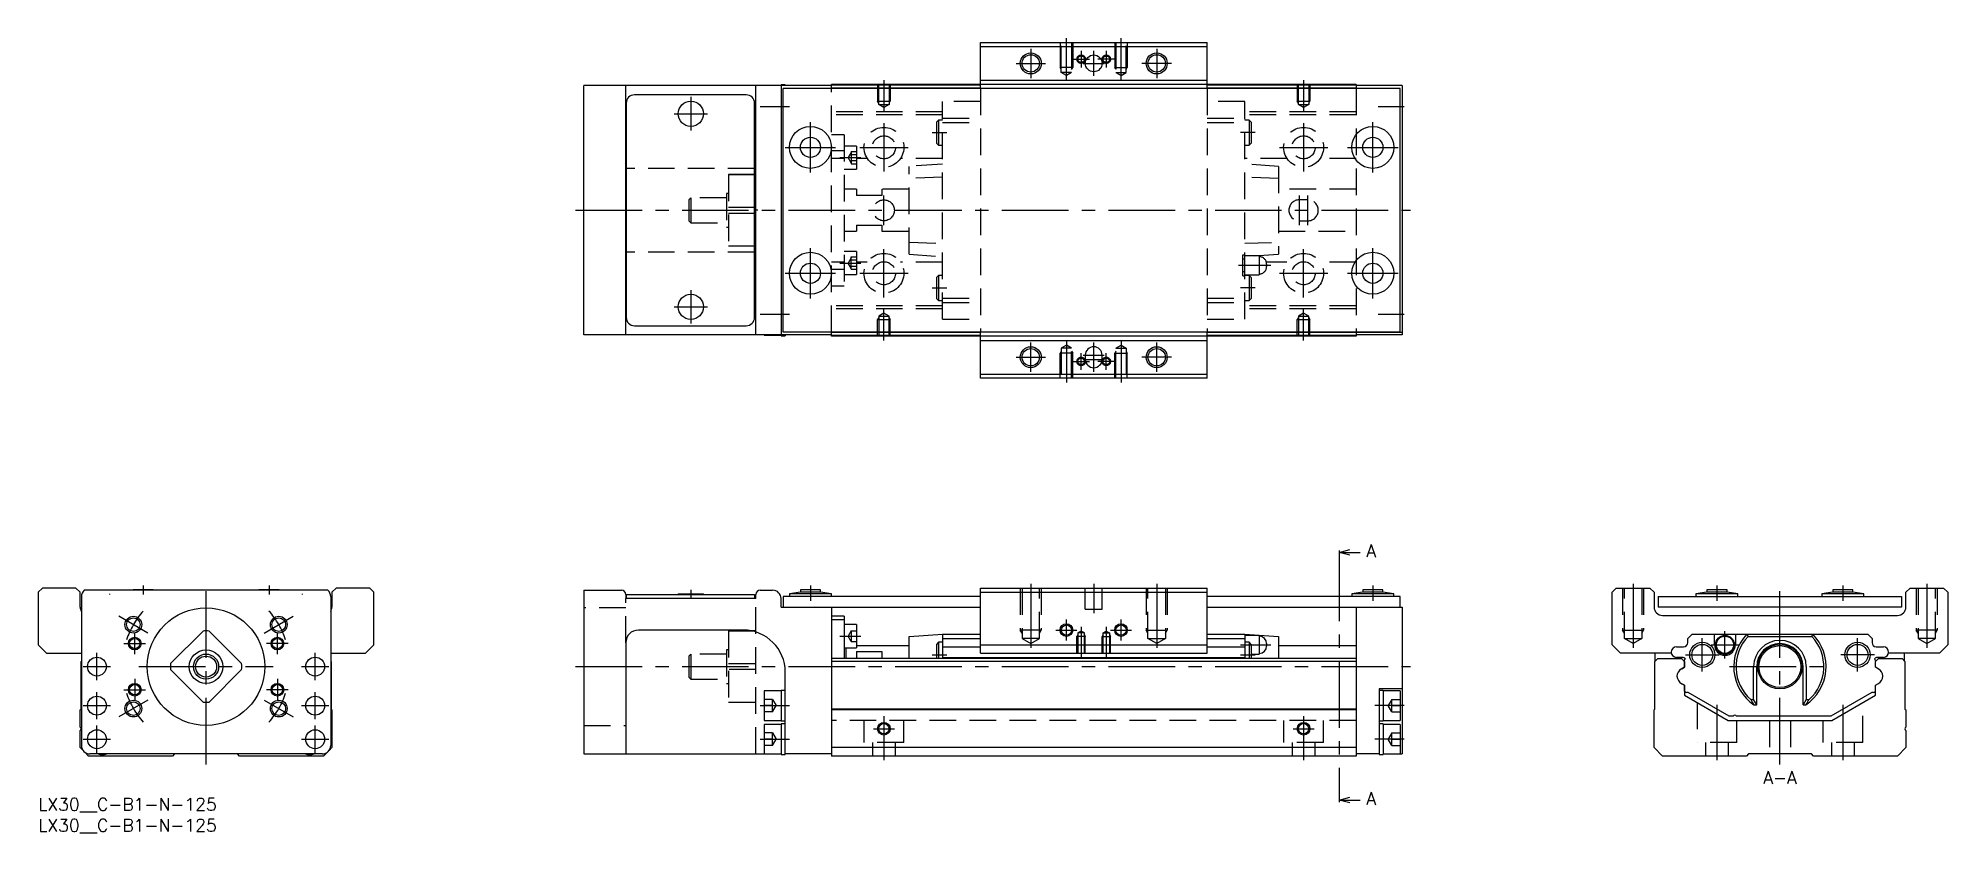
# Model space of a CAD drawing. Extents: x 0 to 455, y -8 to 181.
import ezdxf

# ---------------------------------------------------------------- set-up
doc = ezdxf.new("R2010")
doc.units = 0
doc.header["$LTSCALE"] = 0.5
doc.linetypes.add('CENTER', pattern=[50.8, 31.75, -6.35, 6.35, -6.35])
doc.linetypes.add('DASHED', pattern=[19.05, 12.7, -6.35])
for name, color, linetype in [('MSM_CENTER', 1, 'CENTER'), ('MSM_CONTINUOUS', 7, 'CONTINUOUS'), ('MSM_DASHED', 4, 'DASHED'), ('MSM_NARROW', 5, 'CONTINUOUS'), ('MSM_PART_NUMBER', 7, 'CONTINUOUS')]:
    doc.layers.add(name, color=color, linetype=linetype)
doc.styles.get("Standard").update_dxf_attribs({"font": 'txt.shx', "height": 3, "bigfont": 'bigfont.shx'})

# ---------------------------------------------------------------- blocks, each defined once
blk = doc.blocks.new('*U2')
at = {"layer": 'MSM_PART_NUMBER'}
blk.add_text('LX30__C-B1-N-125', height=3, dxfattribs=at).set_placement((0, -3))
blk = doc.blocks.new('*U3')
at = {"layer": 'MSM_PART_NUMBER'}
blk.add_text('LX30__C-B1-N-125', height=3, dxfattribs=at).set_placement((0, -8))

msp = doc.modelspace()

# ---------------------------------------------------------------- linework, layer by layer
at = {"layer": 'MSM_CENTER'}
for p, q in [((236.5, 178.5), (236.5, 171.5)), ((245, 171.09), (245, 181)), ((248.5, 178), (248.5, 174)), ((251.5, 172), (251.5, 178)), ((254.5, 178), (254.5, 174)), ((258, 171.09), (258, 181)), ((266.5, 178.5), (266.5, 171.5)), ((233, 175), (240, 175)), ((246.5, 176), (250.5, 176)), ((249, 175), (254, 175)), ((256.5, 176), (252.5, 176)), ((270, 175), (263, 175)), ((201.5, 171), (201.5, 163.49)), ((301.5, 171), (301.5, 163.49)), ((155.5, 167), (155.5, 159)), ((172, 164.7), (179, 164.7)), ((319.25, 164.7), (325.5, 164.7)), ((151.5, 163), (159.5, 163)), ((184, 149), (184, 161)), ((201.5, 160.75), (201.5, 149.25)), ((301.5, 160.75), (301.5, 149.25)), ((318, 149), (318, 161)), ((178, 155), (190, 155)), ((195.75, 155), (207.25, 155)), ((213, 158.5), (216.5, 158.5)), ((290, 158.5), (286.5, 158.5)), ((295.75, 155), (307.25, 155)), ((312, 155), (324, 155)), ((191, 152.55), (196, 152.55)), ((201.5, 136.5), (201.5, 143.5)), ((300.5, 136.5), (300.5, 143.5)), ((302.5, 136.5), (302.5, 143.5)), ((128, 140), (327, 140)), ((184, 119), (184, 131)), ((191, 127.44), (196, 127.44)), ((201.5, 119.25), (201.5, 130.75)), ((301.5, 119.25), (301.5, 130.75)), ((318, 119), (318, 131)), ((178, 125), (190, 125)), ((195.75, 125), (207.25, 125)), ((286, 126.9), (293.7, 126.9)), ((295.75, 125), (307.25, 125)), ((312, 125), (324, 125)), ((155.5, 121), (155.5, 113)), ((213, 121.5), (216.5, 121.5)), ((290, 121.5), (286.5, 121.5)), ((151.5, 117), (159.5, 117)), ((172, 115.3), (179, 115.3)), ((201.5, 109), (201.5, 116.51)), ((301.5, 109), (301.5, 116.51)), ((319.25, 115.3), (325.5, 115.3)), ((233, 105), (240, 105)), ((236.5, 101.5), (236.5, 108.5)), ((245, 108.91), (245, 99)), ((248.5, 102), (248.5, 106)), ((249, 105.5), (254, 105.5)), ((251.5, 101.5), (251.5, 108.5)), ((254.5, 102), (254.5, 106)), ((258, 108.91), (258, 99)), ((270, 105), (263, 105)), ((266.5, 101.5), (266.5, 108.5)), ((246.5, 104), (250.5, 104)), ((249, 104.5), (254, 104.5)), ((256.5, 104), (252.5, 104)), ((310.01, 58), (310.01, 0)), ((25, 50.6), (25, 48.5)), ((40, 8), (40, 51.5)), ((55, 50.6), (55, 48.5)), ((184, 50.6), (184, 47)), ((236.5, 51), (236.5, 35.81)), ((251.5, 51), (251.5, 44)), ((266.5, 51), (266.5, 35.81)), ((318, 50.6), (318, 47)), ((380, 51), (380, 35.81)), ((400, 50.6), (400, 47)), ((415, 8), (415, 51.5)), ((430, 50.6), (430, 47)), ((450, 51), (450, 35.81)), ((17, 48.61), (17, 48.5)), ((63, 48.5), (63, 48.61)), ((155.5, 49.6), (155.5, 47.49)), ((26.14, 39.3), (19.22, 43.3)), ((53.86, 39.3), (60.78, 43.3)), ((245, 37.5), (245, 42.5)), ((258, 37.5), (258, 42.5)), ((20.42, 36.8), (25.57, 36.8)), ((23, 34.23), (23, 39.38)), ((59.57, 36.8), (54.42, 36.8)), ((57, 34.23), (57, 39.38)), ((191, 38.55), (196, 38.55)), ((242.5, 40), (247.5, 40)), ((248.5, 40.76), (248.5, 33.5)), ((254.5, 40.76), (254.5, 33.5)), ((255.5, 40), (260.5, 40)), ((286.5, 36.5), (293.7, 36.5)), ((396.5, 30.1), (396.5, 38.1)), ((398.65, 36.5), (405.15, 36.5)), ((401.9, 33.25), (401.9, 39.75)), ((433.5, 30.1), (433.5, 38.1)), ((14, 28.05), (14, 34.55)), ((66, 28.05), (66, 34.55)), ((213, 34.1), (216.5, 34.1)), ((286.5, 34.1), (290, 34.1)), ((392.5, 34.1), (400.5, 34.1)), ((437.5, 34.1), (429.5, 34.1)), ((10.75, 31.3), (17.25, 31.3)), ((23, 28.38), (23, 23.23)), ((24, 31.3), (56, 31.3)), ((57, 28.38), (57, 23.23)), ((62.75, 31.3), (69.25, 31.3)), ((128, 31.3), (327, 31.3)), ((403, 31.3), (427, 31.3)), ((14, 18.75), (14, 25.25)), ((26.14, 23.3), (19.22, 19.3)), ((20.42, 25.8), (25.57, 25.8)), ((53.86, 23.3), (60.78, 19.3)), ((59.57, 25.8), (54.42, 25.8)), ((66, 18.75), (66, 25.25)), ((10.75, 22), (17.25, 22)), ((62.75, 22), (69.25, 22)), ((172, 22), (179, 22)), ((201.5, 19.5), (201.5, 9)), ((301.5, 19.5), (301.5, 9)), ((325.5, 22), (318.5, 22)), ((400, 22.18), (400, 9)), ((430, 22.18), (430, 9)), ((10.75, 14), (17.25, 14)), ((14, 10.75), (14, 17.25)), ((62.75, 14), (69.25, 14)), ((66, 10.75), (66, 17.25)), ((172, 14), (179, 14)), ((199, 16.5), (204, 16.5)), ((299, 16.5), (304, 16.5)), ((325.5, 14), (318.5, 14))]:
    msp.add_line(p, q, dxfattribs=at)
for start, end in [(138.5385, 161.4615), (18.5385, 41.4615), (198.5385, 221.4615), (318.5385, 341.4615)]:
    msp.add_arc((40, 31.3), 20, start, end, dxfattribs=at)
at = {"layer": 'MSM_CONTINUOUS'}
for p, q in [((224.5, 180), (278.5, 180)), ((224.5, 169), (224.5, 180)), ((224.5, 179), (278.5, 179)), ((278.5, 169), (278.5, 180)), ((189, 169.7), (130, 169.7)), ((130, 110.3), (130, 169.7)), ((140, 110.3), (140, 169.7)), ((171, 110.3), (171, 169.7)), ((173, 169.75), (173, 169.7)), ((177, 169.75), (173, 169.75)), ((178, 169.9), (177, 169.9)), ((177, 169.9), (177, 110.1)), ((177.5, 111), (177.5, 169)), ((324.5, 169), (177.5, 169)), ((178, 169.9), (178, 169.7)), ((189, 169), (189, 170)), ((314, 170), (189, 170)), ((224.5, 169.8), (189, 169.8)), ((224.5, 169.1), (189, 169.1)), ((224.5, 171), (278.5, 171)), ((314, 169.8), (278.5, 169.8)), ((314, 169.1), (278.5, 169.1)), ((314, 170), (314, 169)), ((325, 169.7), (314, 169.7)), ((324.5, 111), (324.5, 169)), ((325, 169.7), (325, 110.3)), ((140.1, 165.5), (140.1, 114.5)), ((168.7, 167.5), (142.1, 167.5)), ((170.7, 114.5), (170.7, 165.5)), ((140, 158.2), (140.1, 158.2)), ((170.7, 158.2), (171, 158.2)), ((140.1, 150), (140, 150)), ((171, 150), (170.7, 150)), ((171, 148.5), (170.7, 148.5)), ((171, 148.47), (170.7, 148.47)), ((170.7, 140.72), (171, 140.72)), ((171, 139.28), (170.7, 139.28)), ((140.1, 130), (140, 130)), ((171, 131.53), (170.7, 131.53)), ((171, 131.5), (170.7, 131.5)), ((171, 130), (170.7, 130)), ((140.1, 121.8), (140, 121.8)), ((171, 121.8), (170.7, 121.8)), ((189, 110.3), (130, 110.3)), ((142.1, 112.5), (168.7, 112.5)), ((173, 110.3), (173, 110.25)), ((173, 110.25), (177, 110.25)), ((177, 110.1), (178, 110.1)), ((324.5, 111), (177.5, 111)), ((178, 110.3), (178, 110.1)), ((189, 110), (189, 111)), ((224.5, 110.9), (189, 110.9)), ((224.5, 110.2), (189, 110.2)), ((314, 110), (189, 110)), ((224.5, 100), (224.5, 111)), ((278.5, 100), (278.5, 111)), ((325, 110.9), (278.5, 110.9)), ((314, 110.2), (278.5, 110.2)), ((314, 111), (314, 110)), ((325, 110.3), (314, 110.3)), ((224.5, 109), (278.5, 109)), ((249.5, 105.5), (249.5, 104.5)), ((253.5, 104.5), (253.5, 105.5)), ((224.5, 101), (278.5, 101)), ((278.5, 100), (224.5, 100)), ((310.01, 58.5), (312.51, 59.17)), ((310.01, 59), (310.01, 58)), ((312.51, 57.83), (310.01, 58.5)), ((310.01, 58.5), (315.01, 58.5)), ((1, 50), (0, 49)), ((0, 49), (0, 36.5)), ((9, 50), (1, 50)), ((10, 49), (9, 50)), ((10, 45.5), (10, 49)), ((10.3, 48), (10.3, 12.5)), ((69.02, 49.5), (10.98, 49.5)), ((22.6, 49.6), (22.6, 49.5)), ((27.4, 49.6), (22.6, 49.6)), ((27.4, 49.5), (27.4, 49.6)), ((52.6, 49.6), (52.6, 49.5)), ((57.4, 49.6), (52.6, 49.6)), ((57.4, 49.5), (57.4, 49.6)), ((69.7, 48), (69.7, 12.5)), ((71, 50), (70, 49)), ((70, 49), (70, 45.5)), ((79, 50), (71, 50)), ((80, 49), (79, 50)), ((80, 36.5), (80, 49)), ((130, 49.5), (139, 49.5)), ((130, 49.5), (130, 10.5)), ((140, 48.5), (140, 47.5)), ((171, 47.5), (140, 47.5)), ((140.1, 48.5), (140.1, 47.5)), ((140.1, 48.5), (170.7, 48.5)), ((152.5, 48.6), (158.5, 48.6)), ((152.5, 48.6), (152.5, 48.5)), ((158.5, 48.5), (158.5, 48.6)), ((170.7, 48.5), (170.7, 47.5)), ((171, 47.5), (171, 48.5)), ((172, 49.5), (175, 49.5)), ((177, 45.5), (177, 47.5)), ((177, 45.5), (224.5, 45.5)), ((177.5, 48), (177.5, 45.5)), ((224.5, 48), (177.5, 48)), ((181.6, 49), (179, 48.6)), ((179, 48.6), (179, 48)), ((189, 48.6), (179, 48.6)), ((181.6, 49.6), (181.6, 49)), ((186.4, 49.6), (181.6, 49.6)), ((186.4, 49), (181.6, 49)), ((186.4, 49), (186.4, 49.6)), ((189, 48.6), (186.4, 49)), ((189, 48), (189, 48.6)), ((189, 45.5), (189, 10)), ((224.5, 34.5), (224.5, 50)), ((224.5, 50), (278.5, 50)), ((224.5, 49), (278.5, 49)), ((278.5, 34.5), (278.5, 50)), ((324.5, 48), (278.5, 48)), ((278.5, 45.5), (325, 45.5)), ((315.6, 49), (313, 48.6)), ((313, 48.6), (313, 48)), ((323, 48.6), (313, 48.6)), ((314, 45.5), (314, 10)), ((315.6, 49.6), (315.6, 49)), ((320.4, 49.6), (315.6, 49.6)), ((320.4, 49), (315.6, 49)), ((320.4, 49), (320.4, 49.6)), ((323, 48.6), (320.4, 49)), ((323, 48), (323, 48.6)), ((324.5, 45.5), (324.5, 48)), ((325, 45.5), (325, 10.5)), ((375, 49), (376, 50)), ((375, 36.5), (375, 49)), ((376, 50), (384, 50)), ((384, 50), (385, 49)), ((385, 49), (385, 45.5)), ((386, 48), (386, 45.5)), ((386, 48), (444, 48)), ((444, 45.5), (386, 45.5)), ((397.6, 49), (395, 48.6)), ((405, 48.6), (395, 48.6)), ((395, 48.6), (395, 48)), ((402.4, 49.6), (397.6, 49.6)), ((397.6, 49.6), (397.6, 49)), ((402.4, 49), (397.6, 49)), ((402.4, 49), (402.4, 49.6)), ((405, 48.6), (402.4, 49)), ((405, 48), (405, 48.6)), ((427.6, 49), (425, 48.6)), ((435, 48.6), (425, 48.6)), ((425, 48.6), (425, 48)), ((432.4, 49.6), (427.6, 49.6)), ((427.6, 49.6), (427.6, 49)), ((432.4, 49), (427.6, 49)), ((432.4, 49), (432.4, 49.6)), ((435, 48.6), (432.4, 49)), ((435, 48), (435, 48.6)), ((444, 48), (444, 45.5)), ((445, 49), (446, 50)), ((445, 45.5), (445, 49)), ((446, 50), (454, 50)), ((454, 50), (455, 49)), ((455, 49), (455, 36.5)), ((192, 43.3), (189, 43.3)), ((192, 42.45), (189, 42.45)), ((192, 43.3), (192, 33.2)), ((195, 41.3), (192, 41.3)), ((195, 41.3), (195, 35.8)), ((387, 43.5), (443, 43.5)), ((0, 36.5), (2, 34.5)), ((39.28, 39.77), (31.53, 32.02)), ((48.47, 32.02), (40.72, 39.77)), ((78, 34.5), (80, 36.5)), ((140, 37), (140, 10.5)), ((168, 40), (143, 40)), ((207.5, 38.5), (215.5, 39)), ((207.5, 33.2), (207.5, 38.5)), ((214.5, 37.1), (214, 36.6)), ((214, 36.6), (214, 33.2)), ((215.5, 37.1), (214.5, 37.1)), ((214.5, 37.1), (214.5, 33.2)), ((215.5, 39), (224.5, 39)), ((215.5, 39), (215.5, 33.2)), ((215.5, 38), (224.5, 38)), ((224.5, 36.5), (278.5, 36.5)), ((278.5, 39), (287.5, 39)), ((278.5, 38), (287.5, 38)), ((287.5, 39), (295.5, 38.5)), ((287.5, 39), (287.5, 33.2)), ((290.95, 38.75), (287.5, 38.75)), ((288.5, 37.1), (287.5, 37.1)), ((289, 36.6), (288.5, 37.1)), ((288.5, 37.1), (288.5, 33.2)), ((289, 36.6), (289, 33.2)), ((290.95, 38.75), (290.95, 34.25)), ((292.7, 36.8), (292.7, 36.2)), ((295.5, 38.5), (295.5, 33.2)), ((377, 34.5), (375, 36.5)), ((393.05, 38), (394.05, 39)), ((393.05, 37), (393.05, 38)), ((394.05, 39), (435.95, 39)), ((399.4, 36.5), (399.4, 39)), ((404.4, 39), (404.4, 36.5)), ((407.14, 39), (407.4, 38.5)), ((407.4, 38.5), (422.6, 38.5)), ((422.6, 38.5), (422.86, 39)), ((435.95, 39), (436.95, 38)), ((436.95, 38), (436.95, 37)), ((455, 36.5), (453, 34.5)), ((2, 34.5), (10.3, 34.5)), ((10.2, 32.5), (10.3, 32.6)), ((10.2, 21.2), (10.2, 32.5)), ((69.7, 34.5), (78, 34.5)), ((69.7, 32.6), (69.8, 32.5)), ((69.8, 32.5), (69.8, 21.2)), ((314, 33.2), (189, 33.2)), ((314, 32.5), (189, 32.5)), ((192, 35.8), (195, 35.8)), ((192.5, 33.2), (192.5, 35.8)), ((195, 36.3), (207.5, 36.3)), ((195, 34.87), (201, 34.87)), ((195, 34.87), (195, 33.2)), ((201, 34.87), (201, 33.2)), ((215.5, 36), (224.5, 36)), ((215.5, 33.5), (287.5, 33.5)), ((224.5, 34.5), (278.5, 34.5)), ((278.5, 36), (287.5, 36)), ((289, 34.25), (290.95, 34.25)), ((295.5, 36.3), (314, 36.3)), ((389.13, 34.5), (377, 34.5)), ((385.2, 32.5), (385.9, 33.2)), ((385.2, 21.2), (385.2, 32.5)), ((385.3, 32.6), (385.3, 34.5)), ((385.9, 33.2), (391.55, 33.2)), ((390.35, 36), (392.05, 36)), ((391.75, 33.5), (390.35, 33.5)), ((391.55, 33.2), (392.25, 32.5)), ((392.2, 32.55), (392.2, 32.7)), ((392.25, 32.5), (392.2, 32.55)), ((392.25, 31.15), (392.25, 32.5)), ((392.25, 32.5), (392.25, 31.15)), ((437.75, 32.5), (438.45, 33.2)), ((437.75, 31.15), (437.75, 32.5)), ((437.8, 32.7), (437.8, 32.55)), ((437.95, 36), (439.65, 36)), ((439.65, 33.5), (438.25, 33.5)), ((438.45, 33.2), (444.1, 33.2)), ((453, 34.5), (440.87, 34.5)), ((444.1, 33.2), (444.8, 32.5)), ((444.7, 32.6), (444.7, 34.5)), ((444.8, 32.5), (444.8, 21.2)), ((31.53, 30.58), (39.28, 22.83)), ((40.72, 22.83), (48.47, 30.58)), ((178, 10.35), (178, 30)), ((392.25, 31.15), (391.5, 30.72)), ((391.6, 30.78), (392.25, 31.15)), ((408.74, 23.45), (408.74, 31.3)), ((409.5, 22.2), (409.5, 31.3)), ((420.5, 22.2), (420.5, 31.3)), ((421.26, 31.3), (421.26, 23.45)), ((438.4, 30.78), (437.75, 31.15)), ((438.4, 30.78), (438.49, 30.73)), ((177, 25.5), (173, 25.5)), ((173, 25.5), (173, 18.5)), ((178, 25.65), (177, 25.65)), ((177, 25.65), (177, 18.35)), ((325, 26), (319.5, 26)), ((319.5, 26), (319.5, 10.35)), ((320.5, 25.65), (319.5, 25.65)), ((320.5, 25.65), (320.5, 18.35)), ((324.5, 25.5), (320.5, 25.5)), ((324.5, 25.5), (324.5, 18.5)), ((392.25, 26.85), (391.5, 27.28)), ((391.6, 27.22), (392.25, 26.85)), ((392.25, 25.45), (392.25, 26.85)), ((392.25, 26.85), (392.25, 24.5)), ((392.25, 24.5), (402.64, 18.5)), ((393.1, 25.16), (392.7, 25.16)), ((402.91, 19.5), (393.1, 25.16)), ((408.07, 23.45), (408.74, 23.45)), ((409.5, 22.2), (408.74, 23.45)), ((421.26, 23.45), (420.5, 22.2)), ((421.26, 23.45), (421.93, 23.45)), ((436.9, 25.16), (427.09, 19.5)), ((427.36, 18.5), (437.75, 24.5)), ((437.3, 25.16), (436.9, 25.16)), ((437.75, 26.85), (438.5, 27.28)), ((437.75, 24.5), (437.75, 26.85)), ((10, 21), (10.2, 21.2)), ((10, 16.9), (10, 21)), ((69.8, 21.2), (70, 21)), ((70, 21), (70, 12)), ((173, 18.5), (177, 18.5)), ((177, 18.35), (178, 18.35)), ((314, 21.2), (189, 21.2)), ((314, 21), (189, 21)), ((319.5, 18.35), (320.5, 18.35)), ((320.5, 18.5), (324.5, 18.5)), ((385, 21), (385.2, 21.2)), ((385, 12), (385, 21)), ((402.64, 18.5), (427.36, 18.5)), ((403.85, 19.5), (402.91, 19.5)), ((427.09, 19.5), (404.65, 19.5)), ((408.82, 22.2), (409.5, 22.2)), ((420.5, 22.2), (421.18, 22.2)), ((444.8, 21.2), (445, 21)), ((445, 21), (445, 16.9)), ((10, 12), (10, 16.1)), ((177, 17.5), (173, 17.5)), ((173, 17.5), (173, 10.5)), ((178, 17.65), (177, 17.65)), ((177, 17.65), (177, 10.35)), ((320.5, 17.65), (319.5, 17.65)), ((320.5, 17.65), (320.5, 10.35)), ((324.5, 17.5), (320.5, 17.5)), ((324.5, 17.5), (324.5, 10.5)), ((445, 16.1), (445, 12)), ((10.7, 11.3), (10, 12)), ((12, 10), (11.1, 10.9)), ((32, 10), (12, 10)), ((67.7, 10.5), (12.3, 10.5)), ((32.5, 10.5), (32, 10)), ((48, 10), (47.5, 10.5)), ((68, 10), (48, 10)), ((68.9, 10.9), (68, 10)), ((70, 12), (69.3, 11.3)), ((130, 10.5), (177, 10.5)), ((177, 10.35), (178, 10.35)), ((189, 10.5), (178, 10.5)), ((314, 12), (189, 12)), ((314, 10), (189, 10)), ((319.5, 10.5), (314, 10.5)), ((319.5, 10.35), (320.5, 10.35)), ((320.5, 10.5), (325, 10.5)), ((387, 10), (385, 12)), ((407, 10), (387, 10)), ((407.5, 10.5), (407, 10)), ((422.5, 10.5), (407.5, 10.5)), ((423, 10), (422.5, 10.5)), ((443, 10), (423, 10)), ((445, 12), (443, 10)), ((310.01, -0.5), (312.51, 0.17)), ((310.01, 0), (310.01, -1)), ((312.51, -1.17), (310.01, -0.5)), ((310.01, -0.5), (315.01, -0.5))]:
    msp.add_line(p, q, dxfattribs=at)
for centre, radius in [((236.5, 175), 2.07), ((251.5, 175), 2), ((266.5, 175), 2.07), ((155.5, 163), 3), ((184, 155), 5), ((318, 155), 5), ((184, 155), 2.4), ((318, 155), 2.4), ((184, 125), 5), ((318, 125), 5), ((184, 125), 2.4), ((318, 125), 2.4), ((155.5, 117), 3), ((236.5, 105), 2.07), ((266.5, 105), 2.07), ((22.68, 41.3), 1.62), ((40, 31.3), 14), ((57.32, 41.3), 1.62), ((245, 40), 1.23), ((258, 40), 1.23), ((23, 36.8), 1.23), ((57, 36.8), 1.23), ((396.5, 34.1), 3), ((396.5, 34.1), 2.5), ((401.9, 36.5), 2.25), ((401.9, 36.5), 2.05), ((415, 31.3), 5.3), ((433.5, 34.1), 3), ((433.5, 34.1), 2.5), ((14, 31.3), 2.25), ((40, 31.3), 4), ((40, 31.3), 3), ((40, 31.3), 2.5), ((66, 31.3), 2.25), ((415, 31.3), 5), ((14, 22), 2.25), ((22.68, 21.3), 1.62), ((23, 25.8), 1.23), ((57.32, 21.3), 1.62), ((57, 25.8), 1.23), ((66, 22), 2.25), ((14, 14), 2.25), ((66, 14), 2.25), ((201.5, 16.5), 1.23), ((301.5, 16.5), 1.23)]:
    msp.add_circle(centre, radius, dxfattribs=at)
for centre, radius, start, end in [((142.1, 165.5), 2, 90, 180), ((168.7, 165.5), 2, 0, 90), ((142.1, 114.5), 2, 180, 270), ((168.7, 114.5), 2, 270, 0), ((251.5, 105.5), 2, 0, 180), ((251.5, 104.5), 2, 180, 0), ((12.3, 48), 2, 131.4096, 180), ((67.7, 48), 2, 0, 48.5904), ((139, 48.5), 1, 0, 90), ((172, 48.5), 1, 90, 180), ((175, 47.5), 2, 0, 90), ((12, 45.5), 2, 180, 211.7883), ((68, 45.5), 2, 328.2117, 0), ((387, 45.5), 2, 180, 270), ((443, 45.5), 2, 270, 0), ((40, 31.3), 8.5, 85.1192, 94.8808), ((143, 37), 3, 90, 180), ((168, 30), 10, 0, 90), ((290.95, 36.8), 1.75, 0, 90), ((392.05, 37), 1, 270, 0), ((401.9, 36.5), 2.5, 180, 0), ((415, 31.3), 11, 135.573, 235.8196), ((415, 31.3), 10.47, 136.5713, 228.5552), ((415, 31.3), 6.26, 0, 180), ((415, 31.3), 5.5, 0, 180), ((415, 31.3), 11, 304.1804, 44.427), ((415, 31.3), 10.47, 311.4448, 43.4287), ((437.95, 37), 1, 180, 270), ((40, 31.3), 8.5, 175.1192, 184.8808), ((40, 31.3), 8.5, 355.1192, 4.8808), ((290.95, 36.2), 1.75, 270, 0), ((390.35, 34.75), 1.25, 90, 270), ((391.75, 32.5), 1, 41.234, 90), ((392.7, 32.7), 0.5, 113.3254, 180), ((438.25, 32.5), 1, 90, 138.766), ((437.3, 32.7), 0.5, 0, 66.6746), ((439.65, 34.75), 1.25, 270, 90), ((392.65, 28.85), 2.2, 121.4553, 176.019), ((392.65, 29.15), 2.2, 183.981, 241.4552), ((392.65, 28.85), 2.2, 121.3887, 134.5331), ((437.35, 28.85), 2.2, 3.981, 61.4552), ((437.35, 29.15), 2.2, 301.4553, 356.019), ((40, 31.3), 8.5, 265.1192, 274.8808), ((392.7, 25.66), 0.5, 205.8419, 270), ((416.51, 27.65), 9.43, 206.4456, 215.3272), ((414, 27.35), 8.84, 324.3755, 333.8517), ((437.3, 25.66), 0.5, 270, 334.1581), ((404.25, 19.2), 0.5, 36.8699, 143.1301), ((9.7, 16.5), 0.5, 306.8699, 53.1301), ((445.3, 16.5), 0.5, 126.8699, 233.1301), ((12.3, 12.5), 2, 180, 270), ((15.3, 14), 3.65, 253.517, 286.483), ((64.7, 14), 3.65, 253.517, 286.483), ((67.7, 12.5), 2, 270, 0)]:
    msp.add_arc(centre, radius, start, end, dxfattribs=at)
at = {"layer": 'MSM_DASHED'}
for p, q in [((243.5, 180), (243.5, 174)), ((243.77, 172.8), (243.77, 180)), ((246.23, 180), (246.23, 172.8)), ((246.5, 180), (246.5, 174)), ((256.5, 180), (256.5, 174)), ((256.77, 180), (256.77, 172.8)), ((259.23, 172.8), (259.23, 180)), ((259.5, 180), (259.5, 174)), ((246.5, 174), (243.5, 174)), ((243.77, 173.53), (243.5, 174)), ((246.23, 173.53), (246.5, 174)), ((256.5, 174), (259.5, 174)), ((256.77, 173.53), (256.5, 174)), ((259.23, 173.53), (259.5, 174)), ((189, 111), (189, 169)), ((200, 170), (200, 166)), ((200.27, 165.2), (200.27, 170)), ((202.73, 170), (202.73, 165.2)), ((203, 170), (203, 166)), ((224.5, 169), (224.5, 111)), ((246.23, 172.8), (243.77, 172.8)), ((245, 172.09), (243.77, 172.8)), ((246.23, 172.8), (245, 172.09)), ((256.77, 172.8), (259.23, 172.8)), ((256.77, 172.8), (258, 172.09)), ((258, 172.09), (259.23, 172.8)), ((278.5, 169), (278.5, 111)), ((300, 170), (300, 166)), ((300.27, 165.2), (300.27, 170)), ((302.73, 170), (302.73, 165.2)), ((303, 170), (303, 166)), ((314, 169), (314, 111)), ((200.27, 165.53), (200, 166)), ((200, 166), (203, 166)), ((200.27, 165.2), (202.73, 165.2)), ((201.5, 164.49), (200.27, 165.2)), ((202.73, 165.2), (201.5, 164.49)), ((202.73, 165.53), (203, 166)), ((224.5, 165.9), (215.5, 165.9)), ((215.5, 114.1), (215.5, 165.9)), ((287.5, 165.9), (278.5, 165.9)), ((287.5, 114.1), (287.5, 165.9)), ((300.27, 165.53), (300, 166)), ((300, 166), (303, 166)), ((300.27, 165.2), (302.73, 165.2)), ((301.5, 164.49), (300.27, 165.2)), ((302.73, 165.2), (301.5, 164.49)), ((302.73, 165.53), (303, 166)), ((215.5, 163.45), (189, 163.45)), ((215.5, 162.75), (189, 162.75)), ((214.5, 161.5), (214, 161)), ((214, 161), (214, 156)), ((214.5, 161.5), (214.5, 155.5)), ((215.5, 161.5), (214.5, 161.5)), ((215.5, 161.95), (224.5, 161.95)), ((215.5, 160.95), (224.5, 160.95)), ((278.5, 161.95), (287.5, 161.95)), ((278.5, 160.95), (287.5, 160.95)), ((314, 163.45), (287.5, 163.45)), ((314, 162.75), (287.5, 162.75)), ((288.5, 161.5), (287.5, 161.5)), ((288.5, 161.5), (288.5, 155.5)), ((289, 161), (288.5, 161.5)), ((289, 161), (289, 156)), ((192, 158), (189, 158)), ((192, 158), (192, 122)), ((195, 155.3), (192, 155.3)), ((195, 155.3), (195, 149.8)), ((214, 156), (214.5, 155.5)), ((214.5, 155.5), (215.5, 155.5)), ((287.5, 155.5), (288.5, 155.5)), ((288.5, 155.5), (289, 156)), ((192, 154.13), (189, 154.13)), ((192, 152.38), (189, 152.38)), ((193.7, 153.8), (192.98, 152.55)), ((193.7, 151.3), (192.98, 152.55)), ((193.7, 154), (195, 154)), ((193.7, 154), (193.7, 151.11)), ((193.7, 153.28), (195, 153.28)), ((193.7, 151.83), (195, 151.83)), ((193.7, 151.11), (195, 151.11)), ((197.55, 152.36), (195, 152.36)), ((215.5, 152.36), (205.45, 152.36)), ((215.5, 151), (207.5, 150.47)), ((207.5, 129.53), (207.5, 150.47)), ((297.55, 152.36), (287.5, 152.36)), ((295.5, 150.47), (287.5, 151)), ((295.5, 150.47), (295.5, 129.53)), ((314, 152.36), (305.45, 152.36)), ((170.7, 150), (140.1, 150)), ((164.5, 148.5), (164.5, 131.5)), ((170.7, 148.5), (164.5, 148.5)), ((170.7, 148.47), (164.5, 148.47)), ((192, 149.8), (195, 149.8)), ((215.5, 147.86), (207.5, 147.6)), ((295.5, 147.6), (287.5, 147.86)), ((155.5, 143), (155, 142.5)), ((155, 142.5), (155, 137.5)), ((155.5, 143), (155.5, 137)), ((164, 143), (155.5, 143)), ((164, 144), (164, 136)), ((164.5, 144), (164, 144)), ((195, 145), (192, 145)), ((195, 145), (195, 143.5)), ((201, 143.5), (195, 143.5)), ((201, 145), (201, 143.5)), ((207.5, 145), (201, 145)), ((314, 145), (295.5, 145)), ((302.5, 142.5), (300.5, 142.5)), ((155, 137.5), (155.5, 137)), ((155.5, 137), (164, 137)), ((164.5, 140.72), (170.7, 140.72)), ((170.7, 139.28), (164.5, 139.28)), ((171.5, 140), (171, 140)), ((300.5, 137.5), (302.5, 137.5)), ((164, 136), (164.5, 136)), ((192, 135), (195, 135)), ((195, 136.5), (201, 136.5)), ((195, 136.5), (195, 135)), ((201, 136.5), (201, 135)), ((201, 135), (207.5, 135)), ((207.5, 132.4), (215.5, 132.14)), ((287.5, 132.14), (295.5, 132.4)), ((295.5, 135), (314, 135)), ((170.7, 130), (140.1, 130)), ((164.5, 131.53), (170.7, 131.53)), ((164.5, 131.5), (170.7, 131.5)), ((192, 127.62), (189, 127.62)), ((195, 130.19), (192, 130.19)), ((193.7, 128.69), (192.98, 127.44)), ((193.7, 126.19), (192.98, 127.44)), ((193.7, 128.89), (195, 128.89)), ((193.7, 126), (193.7, 128.89)), ((193.7, 128.17), (195, 128.17)), ((195, 130.19), (195, 124.69)), ((197.55, 127.64), (195, 127.64)), ((215.5, 127.64), (205.45, 127.64)), ((207.5, 129.53), (215.5, 129)), ((287, 129.4), (287.5, 129.4)), ((287, 124.4), (287, 129.4)), ((287.5, 128.4), (287, 128.4)), ((290.95, 129.15), (287.5, 129.15)), ((289.76, 129.15), (295.5, 129.53)), ((290.95, 129.15), (290.95, 124.65)), ((297.55, 127.64), (292.64, 127.64)), ((314, 127.64), (305.45, 127.64)), ((192, 125.87), (189, 125.87)), ((192, 124.69), (195, 124.69)), ((193.7, 126.72), (195, 126.72)), ((193.7, 126), (195, 126)), ((214.5, 124.5), (214, 124)), ((214, 124), (214, 119)), ((215.5, 124.5), (214.5, 124.5)), ((214.5, 124.5), (214.5, 118.5)), ((287, 125.4), (287.5, 125.4)), ((287, 124.4), (287.5, 124.4)), ((287.5, 124.65), (290.95, 124.65)), ((288.5, 124.5), (287.5, 124.5)), ((289, 124), (288.5, 124.5)), ((288.5, 124.5), (288.5, 118.5)), ((289, 124), (289, 119)), ((292.7, 127.2), (292.7, 126.6)), ((189, 122), (192, 122)), ((214, 119), (214.5, 118.5)), ((214.5, 118.5), (215.5, 118.5)), ((215.5, 119.05), (224.5, 119.05)), ((278.5, 119.05), (287.5, 119.05)), ((287.5, 118.5), (288.5, 118.5)), ((288.5, 118.5), (289, 119)), ((215.5, 117.25), (189, 117.25)), ((215.5, 116.55), (189, 116.55)), ((200.27, 114.47), (200, 114)), ((200, 110), (200, 114)), ((200, 114), (203, 114)), ((201.5, 115.51), (200.27, 114.8)), ((200.27, 114.8), (200.27, 110)), ((200.27, 114.8), (202.73, 114.8)), ((202.73, 114.8), (201.5, 115.51)), ((202.73, 110), (202.73, 114.8)), ((202.73, 114.47), (203, 114)), ((203, 110), (203, 114)), ((215.5, 118.05), (224.5, 118.05)), ((215.5, 114.1), (224.5, 114.1)), ((278.5, 118.05), (287.5, 118.05)), ((278.5, 114.1), (287.5, 114.1)), ((314, 117.25), (287.5, 117.25)), ((314, 116.55), (287.5, 116.55)), ((300.27, 114.47), (300, 114)), ((300, 110), (300, 114)), ((300, 114), (303, 114)), ((301.5, 115.51), (300.27, 114.8)), ((300.27, 114.8), (300.27, 110)), ((300.27, 114.8), (302.73, 114.8)), ((302.73, 114.8), (301.5, 115.51)), ((302.73, 110), (302.73, 114.8)), ((302.73, 114.47), (303, 114)), ((303, 110), (303, 114)), ((243.77, 106.47), (243.5, 106)), ((246.5, 106), (243.5, 106)), ((243.5, 100), (243.5, 106)), ((245, 107.91), (243.77, 107.2)), ((243.77, 107.2), (243.77, 100)), ((246.23, 107.2), (243.77, 107.2)), ((246.23, 107.2), (245, 107.91)), ((246.23, 100), (246.23, 107.2)), ((246.23, 106.47), (246.5, 106)), ((246.5, 100), (246.5, 106)), ((256.77, 106.47), (256.5, 106)), ((256.5, 100), (256.5, 106)), ((256.5, 106), (259.5, 106)), ((256.77, 107.2), (258, 107.91)), ((256.77, 100), (256.77, 107.2)), ((256.77, 107.2), (259.23, 107.2)), ((258, 107.91), (259.23, 107.2)), ((259.23, 107.2), (259.23, 100)), ((259.23, 106.47), (259.5, 106)), ((259.5, 100), (259.5, 106)), ((140, 37), (140, 47.5)), ((171, 10.5), (171, 47.5)), ((234, 50), (234, 40)), ((234.43, 50), (234.43, 38)), ((238.57, 38), (238.57, 50)), ((239, 50), (239, 40)), ((249.5, 45), (249.5, 50)), ((253.5, 45), (253.5, 50)), ((264, 50), (264, 40)), ((264.43, 38), (264.43, 50)), ((268.57, 50), (268.57, 38)), ((269, 50), (269, 40)), ((377.5, 50), (377.5, 40)), ((377.93, 38), (377.93, 50)), ((382.07, 50), (382.07, 38)), ((382.5, 50), (382.5, 40)), ((447.5, 50), (447.5, 40)), ((447.93, 50), (447.93, 38)), ((452.07, 38), (452.07, 50)), ((452.5, 50), (452.5, 40)), ((140, 45.3), (130, 45.3)), ((249.5, 45), (253.5, 45)), ((164.5, 39.8), (164.5, 22.8)), ((171, 39.8), (164.5, 39.8)), ((171, 39.77), (164.5, 39.77)), ((193.7, 39.8), (192.98, 38.55)), ((193.7, 37.3), (192.98, 38.55)), ((193.7, 39.8), (195, 39.8)), ((193.7, 39.8), (193.7, 37.3)), ((193.7, 38.55), (195, 38.55)), ((193.7, 37.3), (195, 37.3)), ((239, 40), (234, 40)), ((234.43, 39.25), (234, 40)), ((238.57, 38), (234.43, 38)), ((234.43, 38), (236.5, 36.81)), ((236.5, 36.81), (238.57, 38)), ((238.57, 39.25), (239, 40)), ((247.72, 38.87), (247.5, 38.5)), ((249.5, 38.5), (247.5, 38.5)), ((247.5, 34.5), (247.5, 38.5)), ((248.5, 39.76), (247.72, 39.31)), ((249.28, 39.31), (247.72, 39.31)), ((247.72, 39.31), (247.72, 34.5)), ((249.28, 39.31), (248.5, 39.76)), ((249.28, 34.5), (249.28, 39.31)), ((249.28, 38.87), (249.5, 38.5)), ((249.5, 34.5), (249.5, 38.5)), ((253.72, 38.87), (253.5, 38.5)), ((253.5, 34.5), (253.5, 38.5)), ((253.5, 38.5), (255.5, 38.5)), ((253.72, 39.31), (254.5, 39.76)), ((253.72, 39.31), (255.28, 39.31)), ((253.72, 34.5), (253.72, 39.31)), ((254.5, 39.76), (255.28, 39.31)), ((255.28, 39.31), (255.28, 34.5)), ((255.28, 38.87), (255.5, 38.5)), ((255.5, 34.5), (255.5, 38.5)), ((264, 40), (269, 40)), ((264.43, 39.25), (264, 40)), ((264.43, 38), (268.57, 38)), ((266.5, 36.81), (264.43, 38)), ((268.57, 38), (266.5, 36.81)), ((268.57, 39.25), (269, 40)), ((377.5, 40), (382.5, 40)), ((377.93, 39.25), (377.5, 40)), ((380, 36.81), (377.93, 38)), ((377.93, 38), (382.07, 38)), ((382.07, 38), (380, 36.81)), ((382.07, 39.25), (382.5, 40)), ((452.5, 40), (447.5, 40)), ((447.93, 39.25), (447.5, 40)), ((447.93, 38), (450, 36.81)), ((452.07, 38), (447.93, 38)), ((450, 36.81), (452.07, 38)), ((452.07, 39.25), (452.5, 40)), ((155.5, 34.3), (155, 33.8)), ((155, 33.8), (155, 28.8)), ((164, 34.3), (155.5, 34.3)), ((155.5, 34.3), (155.5, 28.3)), ((164.5, 35.3), (164, 35.3)), ((164, 35.3), (164, 27.3)), ((164.5, 32.02), (171, 32.02)), ((155, 28.8), (155.5, 28.3)), ((155.5, 28.3), (164, 28.3)), ((171, 30.58), (164.5, 30.58)), ((164, 27.3), (164.5, 27.3)), ((164.5, 22.83), (171, 22.83)), ((164.5, 22.8), (171, 22.8)), ((175, 23.5), (173, 23.5)), ((175, 20.5), (175, 23.5)), ((175, 23.5), (175.87, 22)), ((322.5, 23.5), (321.63, 22)), ((322.5, 20.5), (322.5, 23.5)), ((322.5, 23.5), (324.5, 23.5)), ((395.25, 22.77), (395.25, 13.2)), ((434.75, 13.2), (434.75, 22.77)), ((175, 22), (173, 22)), ((175, 20.5), (173, 20.5)), ((175, 20.5), (175.87, 22)), ((314, 18.5), (189, 18.5)), ((196.75, 18.5), (196.75, 13.2)), ((206.25, 13.2), (206.25, 18.5)), ((296.75, 18.5), (296.75, 13.2)), ((306.25, 13.2), (306.25, 18.5)), ((322.5, 20.5), (321.63, 22)), ((322.5, 22), (324.5, 22)), ((322.5, 20.5), (324.5, 20.5)), ((404.75, 13.2), (404.75, 18.5)), ((412.5, 18.5), (412.5, 10.5)), ((417.5, 18.5), (417.5, 10.5)), ((425.25, 18.5), (425.25, 13.2)), ((130, 17.3), (140, 17.3)), ((175, 15.5), (173, 15.5)), ((175, 14), (173, 14)), ((175, 12.5), (175, 15.5)), ((175, 15.5), (175.87, 14)), ((175, 12.5), (175.87, 14)), ((322.5, 15.5), (321.63, 14)), ((322.5, 12.5), (321.63, 14)), ((322.5, 12.5), (322.5, 15.5)), ((322.5, 15.5), (324.5, 15.5)), ((322.5, 14), (324.5, 14)), ((175, 12.5), (173, 12.5)), ((206.25, 13.2), (196.75, 13.2)), ((198.75, 13.2), (198.75, 10)), ((204.25, 10), (204.25, 13.2)), ((306.25, 13.2), (296.75, 13.2)), ((298.75, 13.2), (298.75, 10)), ((304.25, 10), (304.25, 13.2)), ((322.5, 12.5), (324.5, 12.5)), ((404.75, 13.2), (395.25, 13.2)), ((397.25, 13.2), (397.25, 10)), ((402.75, 10), (402.75, 13.2)), ((434.75, 13.2), (425.25, 13.2)), ((427.25, 13.2), (427.25, 10)), ((432.75, 10), (432.75, 13.2))]:
    msp.add_line(p, q, dxfattribs=at)
for centre, radius in [((248.5, 176), 1), ((248.5, 176), 0.784), ((254.5, 176), 1), ((254.5, 176), 0.784), ((201.5, 155), 4.75), ((301.5, 155), 4.75), ((201.5, 155), 2.75), ((301.5, 155), 2.75), ((201.5, 140), 2.5), ((201.5, 125), 4.75), ((201.5, 125), 2.75), ((301.5, 125), 4.75), ((301.5, 125), 2.75), ((248.5, 104), 1), ((248.5, 104), 0.784), ((254.5, 104), 1), ((254.5, 104), 0.784)]:
    msp.add_circle(centre, radius, dxfattribs=at)
for centre, radius, start, end in [((300.5, 140), 2.5, 90, 270), ((302.5, 140), 2.5, 270, 90), ((290.95, 127.2), 1.75, 0, 90), ((290.95, 126.6), 1.75, 270, 0)]:
    msp.add_arc(centre, radius, start, end, dxfattribs=at)
at = {"layer": 'MSM_NARROW'}
for centre, radius in [((236.5, 175), 2.5), ((266.5, 175), 2.5), ((236.5, 105), 2.5), ((266.5, 105), 2.5), ((22.68, 41.3), 2), ((57.32, 41.3), 2), ((245, 40), 1.5), ((258, 40), 1.5), ((23, 36.8), 1.5), ((57, 36.8), 1.5), ((23, 25.8), 1.5), ((57, 25.8), 1.5), ((22.68, 21.3), 2), ((57.32, 21.3), 2), ((201.5, 16.5), 1.5), ((301.5, 16.5), 1.5)]:
    msp.add_circle(centre, radius, dxfattribs=at)

# ---------------------------------------------------------------- block references
at = {"layer": 'MSM_CONTINUOUS'}
for name in ['*U2', '*U3']:
    msp.add_blockref(name, (0, 0), dxfattribs=at)

# ---------------------------------------------------------------- texts
at = {"layer": 'MSM_PART_NUMBER'}
for s, p in [('A', (316.42, 57.37)), ('A-A', (411.01, 3.36)), ('A', (316.42, -1.63))]:
    msp.add_text(s, height=3, dxfattribs=at).set_placement(p)

doc.saveas('drawing.dxf')
